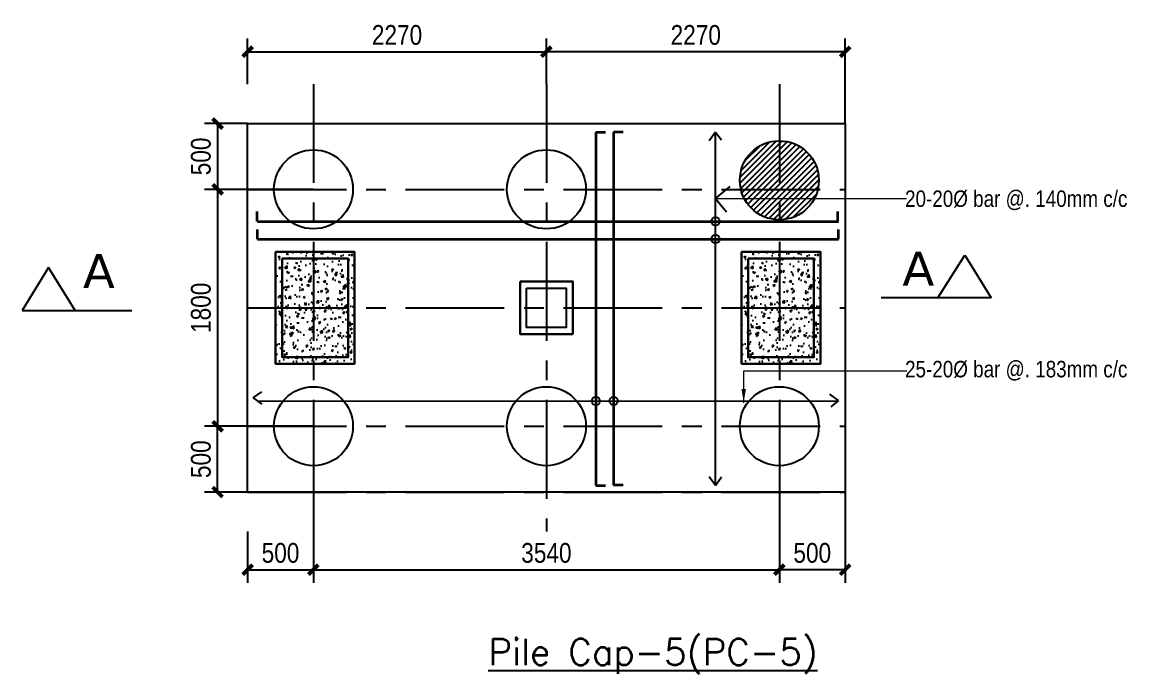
# Model space of a CAD drawing. Header units: millimetres. Extents: x 6239764 to 13047540, y 367704 to 979893.
# Drawn here: x 6239764 to 6248158, y 483218 to 488170 of the extents above; entities that cross this region are included whole.
import ezdxf

# ---------------------------------------------------------------- set-up
doc = ezdxf.new("R2010")
doc.units = ezdxf.units.MM
doc.header["$LTSCALE"] = 300
doc.linetypes.add('CENTERX2', pattern=[4, 2.5, -0.5, 0.5, -0.5])
for name, color, linetype in [('COLUMN', 9, 'Continuous'), ('DIM', 4, 'Continuous'), ('drain', 160, 'Continuous')]:
    doc.layers.add(name, color=color, linetype=linetype)
doc.layers.add('LINE-3', color=7, linetype='Continuous', lineweight=15)
doc.layers.add('ROD', color=10, linetype='Continuous', lineweight=35)
doc.styles.add('AFTXT', font='')
doc.styles.add('NARROW', font='ARIALN.TTF')
doc.styles.get("Standard").update_dxf_attribs({"font": 'txt8.shx', "width": 0.7, "bigfont": 'hztxt_ii.shx'})
doc.styles.add('ver', font='verdana.ttf')
doc.styles.get('AFTXT').set_extended_font_data('Romans.shx')
doc.dimstyles.new('IED-2', dxfattribs={"dimscale": 50, "dimtxt": 3, "dimasz": 0.5, "dimexe": 2, "dimexo": 0, "dimgap": 2.5, "dimtad": 1, "dimdec": 0, "dimzin": 0, "dimdsep": 46, "dimtxsty": 'AFTXT', "dimblk": '_DOT7', "dimcen": 0.09, "dimclre": 7, "dimclrt": 3, "dimadec": 0, "dimazin": 0, "dimtfac": 1, "dimtdec": 0, "dimtix": 1, "dimtmove": 0, "dimatfit": 3, "dimldrblk": '_DOT7', "dimfxl": 1, "dimtolj": 1, "dimtzin": 0, "dimarcsym": 0})

# ---------------------------------------------------------------- blocks, each defined once
blk = doc.blocks.new('_ArchTick')
at = {"color": 0, "linetype": 'ByBlock', "const_width": 0.4}
blk.add_lwpolyline([(-0.5, -0.5), (0.5, 0.5)], dxfattribs=at)
blk = doc.blocks.new('*D718')
at = {"color": 7, "lineweight": -2, "transparency": 16777216}
for p, q in [((6241977.9, 484799.2), (6241977.9, 483909.8)), ((6245517.9, 484799.2), (6245517.9, 483909.8))]:
    blk.add_line(p, q, dxfattribs=at)
at = {"color": 0, "lineweight": -2, "transparency": 16777216}
blk.add_line((6241977.9, 484009.8), (6245517.9, 484009.8), dxfattribs=at)
at = {"layer": 'Defpoints', "color": 0, "transparency": 16777216}
for p in [(6241977.9, 484799.2), (6245517.9, 484799.2), (6245517.9, 484009.8)]:
    blk.add_point(p, dxfattribs=at)
at = {"color": 0, "lineweight": -2, "transparency": 16777216, "xscale": 75, "yscale": 75, "zscale": 75, "rotation": 180}
blk.add_blockref('_ArchTick', (6241977.9, 484009.8), dxfattribs=at)
at = {"color": 0, "lineweight": -2, "transparency": 16777216, "xscale": 75, "yscale": 75, "zscale": 75}
blk.add_blockref('_ArchTick', (6245517.9, 484009.8), dxfattribs=at)
at = {"color": 3, "transparency": 16777216, "insert": (6243747.9, 484136.4), "char_height": 150, "attachment_point": 5, "style": 'NARROW'}
blk.add_mtext('\\A1;3540', dxfattribs=at)
blk = doc.blocks.new('_DOT7')
at = {"color": 7, "linetype": 'Continuous'}
blk.add_line((-0.5, 0), (-1, 0), dxfattribs=at)
at = {"color": 7, "linetype": 'Continuous', "const_width": 0.5}
blk.add_lwpolyline([(-0.25, 0, 1), (0.25, 0, 1), (-0.25, 0, 1)], format="xyb", dxfattribs=at)
blk = doc.blocks.new('*D719')
at = {"color": 7, "lineweight": -2, "transparency": 16777216}
for p, q in [((6241477.9, 487699.2), (6241477.9, 488044.7)), ((6243747.9, 487699.2), (6243747.9, 488044.7))]:
    blk.add_line(p, q, dxfattribs=at)
at = {"color": 0, "lineweight": -2, "transparency": 16777216}
blk.add_line((6241477.9, 487944.7), (6243747.9, 487944.7), dxfattribs=at)
at = {"layer": 'Defpoints', "color": 0, "transparency": 16777216}
for p in [(6243747.9, 487944.7), (6241477.9, 487699.2), (6243747.9, 487699.2)]:
    blk.add_point(p, dxfattribs=at)
at = {"color": 0, "lineweight": -2, "transparency": 16777216, "xscale": 75, "yscale": 75, "zscale": 75, "rotation": 180}
blk.add_blockref('_ArchTick', (6241477.9, 487944.7), dxfattribs=at)
at = {"color": 0, "lineweight": -2, "transparency": 16777216, "xscale": 75, "yscale": 75, "zscale": 75}
blk.add_blockref('_ArchTick', (6243747.9, 487944.7), dxfattribs=at)
at = {"color": 3, "transparency": 16777216, "insert": (6242612.9, 488071.3), "char_height": 150, "attachment_point": 5, "style": 'NARROW'}
blk.add_mtext('\\A1;2270', dxfattribs=at)
blk = doc.blocks.new('*D720')
at = {"color": 7, "lineweight": -2, "transparency": 16777216}
for p, q in [((6243747.9, 487699.2), (6243747.9, 488044.7)), ((6246017.9, 487399.2), (6246017.9, 488044.7))]:
    blk.add_line(p, q, dxfattribs=at)
at = {"color": 0, "lineweight": -2, "transparency": 16777216}
blk.add_line((6246017.9, 487944.7), (6243747.9, 487944.7), dxfattribs=at)
at = {"layer": 'Defpoints', "color": 0, "transparency": 16777216}
for p in [(6243747.9, 487944.7), (6243747.9, 487699.2), (6246017.9, 487399.2)]:
    blk.add_point(p, dxfattribs=at)
at = {"color": 0, "lineweight": -2, "transparency": 16777216, "xscale": 75, "yscale": 75, "zscale": 75, "rotation": 180}
blk.add_blockref('_ArchTick', (6243747.9, 487944.7), dxfattribs=at)
at = {"color": 0, "lineweight": -2, "transparency": 16777216, "xscale": 75, "yscale": 75, "zscale": 75}
blk.add_blockref('_ArchTick', (6246017.9, 487944.7), dxfattribs=at)
at = {"color": 3, "transparency": 16777216, "insert": (6244882.9, 488071.3), "char_height": 150, "attachment_point": 5, "style": 'NARROW'}
blk.add_mtext('\\A1;2270', dxfattribs=at)
blk = doc.blocks.new('*D721')
at = {"color": 7, "lineweight": -2, "transparency": 16777216}
for p, q in [((6241977.9, 486899.2), (6241149.8, 486899.2)), ((6241977.9, 485099.2), (6241149.8, 485099.2))]:
    blk.add_line(p, q, dxfattribs=at)
at = {"color": 0, "lineweight": -2, "transparency": 16777216}
blk.add_line((6241249.8, 486899.2), (6241249.8, 485099.2), dxfattribs=at)
at = {"layer": 'Defpoints', "color": 0, "transparency": 16777216}
for p in [(6241977.9, 486899.2), (6241249.8, 485099.2), (6241977.9, 485099.2)]:
    blk.add_point(p, dxfattribs=at)
at = {"color": 0, "lineweight": -2, "transparency": 16777216, "xscale": 75, "yscale": 75, "zscale": 75}
for p, rotation in [((6241249.8, 486899.2), 90), ((6241249.8, 485099.2), 270)]:
    blk.add_blockref('_ArchTick', p, dxfattribs=dict(at, rotation=rotation))
at = {"color": 3, "transparency": 16777216, "insert": (6241123.2, 485999.2), "char_height": 150, "attachment_point": 5, "rotation": 90, "style": 'NARROW'}
blk.add_mtext('\\A1;1800', dxfattribs=at)
blk = doc.blocks.new('*D724')
at = {"color": 7, "lineweight": -2, "transparency": 16777216}
for p, q in [((6241477.9, 487399.2), (6241149.8, 487399.2)), ((6241477.9, 486899.2), (6241149.8, 486899.2))]:
    blk.add_line(p, q, dxfattribs=at)
at = {"color": 0, "lineweight": -2, "transparency": 16777216}
blk.add_line((6241249.8, 487399.2), (6241249.8, 486899.2), dxfattribs=at)
at = {"layer": 'Defpoints', "color": 0, "transparency": 16777216}
for p in [(6241477.9, 487399.2, 0), (6241249.8, 486899.2), (6241477.9, 486899.2, 0)]:
    blk.add_point(p, dxfattribs=at)
at = {"color": 0, "lineweight": -2, "transparency": 16777216, "xscale": 75, "yscale": 75, "zscale": 75}
for p, rotation in [((6241249.8, 487399.2), 90), ((6241249.8, 486899.2), 270)]:
    blk.add_blockref('_ArchTick', p, dxfattribs=dict(at, rotation=rotation))
at = {"color": 3, "transparency": 16777216, "insert": (6241123.2, 487149.2), "char_height": 150, "attachment_point": 5, "rotation": 90, "style": 'NARROW'}
blk.add_mtext('\\A1;500', dxfattribs=at)
blk = doc.blocks.new('*D725')
at = {"color": 7, "lineweight": -2, "transparency": 16777216}
for p, q in [((6241477.9, 485099.2), (6241149.8, 485099.2)), ((6241477.9, 484599.2), (6241149.8, 484599.2))]:
    blk.add_line(p, q, dxfattribs=at)
at = {"color": 0, "lineweight": -2, "transparency": 16777216}
blk.add_line((6241249.8, 484599.2), (6241249.8, 485099.2), dxfattribs=at)
at = {"layer": 'Defpoints', "color": 0, "transparency": 16777216}
for p in [(6241249.8, 485099.2), (6241477.9, 485099.2, 0), (6241477.9, 484599.2, 0)]:
    blk.add_point(p, dxfattribs=at)
at = {"color": 0, "lineweight": -2, "transparency": 16777216, "xscale": 75, "yscale": 75, "zscale": 75}
for p, rotation in [((6241249.8, 485099.2), 90), ((6241249.8, 484599.2), 270)]:
    blk.add_blockref('_ArchTick', p, dxfattribs=dict(at, rotation=rotation))
at = {"color": 3, "transparency": 16777216, "insert": (6241123.2, 484849.2), "char_height": 150, "attachment_point": 5, "rotation": 90, "style": 'NARROW'}
blk.add_mtext('\\A1;500', dxfattribs=at)
blk = doc.blocks.new('*D726')
at = {"color": 7, "lineweight": -2, "transparency": 16777216}
for p, q in [((6246017.9, 484599.2), (6246017.9, 483909.8)), ((6245517.9, 484299.2), (6245517.9, 483909.8))]:
    blk.add_line(p, q, dxfattribs=at)
at = {"color": 0, "lineweight": -2, "transparency": 16777216}
blk.add_line((6246017.9, 484009.8), (6245517.9, 484009.8), dxfattribs=at)
at = {"layer": 'Defpoints', "color": 0, "transparency": 16777216}
for p in [(6246017.9, 484599.2, 0), (6245517.9, 484299.2, 0), (6245517.9, 484009.8)]:
    blk.add_point(p, dxfattribs=at)
at = {"color": 0, "lineweight": -2, "transparency": 16777216, "xscale": 75, "yscale": 75, "zscale": 75, "rotation": 180}
blk.add_blockref('_ArchTick', (6245517.9, 484009.8), dxfattribs=at)
at = {"color": 0, "lineweight": -2, "transparency": 16777216, "xscale": 75, "yscale": 75, "zscale": 75}
blk.add_blockref('_ArchTick', (6246017.9, 484009.8), dxfattribs=at)
at = {"color": 3, "transparency": 16777216, "insert": (6245767.9, 484136.4), "char_height": 150, "attachment_point": 5, "style": 'NARROW'}
blk.add_mtext('\\A1;500', dxfattribs=at)
blk = doc.blocks.new('*D727')
at = {"color": 7, "lineweight": -2, "transparency": 16777216}
for p, q in [((6241477.9, 484299.2), (6241477.9, 483909.8)), ((6241977.9, 484299.2), (6241977.9, 483909.8))]:
    blk.add_line(p, q, dxfattribs=at)
at = {"color": 0, "lineweight": -2, "transparency": 16777216}
blk.add_line((6241477.9, 484009.8), (6241977.9, 484009.8), dxfattribs=at)
at = {"layer": 'Defpoints', "color": 0, "transparency": 16777216}
for p in [(6241477.9, 484299.2, 0), (6241977.9, 484299.2, 0), (6241977.9, 484009.8)]:
    blk.add_point(p, dxfattribs=at)
at = {"color": 0, "lineweight": -2, "transparency": 16777216, "xscale": 75, "yscale": 75, "zscale": 75, "rotation": 180}
blk.add_blockref('_ArchTick', (6241477.9, 484009.8), dxfattribs=at)
at = {"color": 0, "lineweight": -2, "transparency": 16777216, "xscale": 75, "yscale": 75, "zscale": 75}
blk.add_blockref('_ArchTick', (6241977.9, 484009.8), dxfattribs=at)
at = {"color": 3, "transparency": 16777216, "insert": (6241727.9, 484136.4), "char_height": 150, "attachment_point": 5, "style": 'NARROW'}
blk.add_mtext('\\A1;500', dxfattribs=at)

msp = doc.modelspace()

# ---------------------------------------------------------------- hatches: boundary and pattern name
at = {"lineweight": 25}
h = msp.add_hatch(dxfattribs=at)
h.set_pattern_fill('ANSI31', color=9, scale=250)
h.set_pattern_definition([(45, (6087407.63, 796266.91), (-22.097087, 22.097087), [])])
edge = h.paths.add_edge_path()
edge.add_arc((6245517.9, 486967.8), 300, 0, 360)
h = msp.add_hatch(dxfattribs=at)
h.set_pattern_fill('AR-CONC', color=9, scale=20)
h.set_pattern_definition([(50, (6084767.63, 796198.31), (143.452037, -12.550427), [15, -165]), (355, (6084767.63, 796198.31), (-27.750267, 150.438427), [12, -132]), (100.451444, (6084779.58, 796197.27), (115.70177, 137.888), [12.74804, -140.22842]), (46.1842, (6084767.63, 796238.31), (213.44827, -33.10386), [22.5, -247.5]), (96.635635, (6084785.42, 796235.55), (186.93239, 194.82372), [19.12207, -210.34275]), (351.184164, (6084767.63, 796238.31), (186.93239, 194.82372), [18, -198]), (21, (6084787.63, 796228.31), (119.38141, -80.52378), [15, -165]), (326, (6084787.63, 796228.31), (48.663066, 145.03001), [12, -132]), (71.451445, (6084797.58, 796221.6), (168.044475, 64.50623), [12.74804, -140.22842]), (37.5, (6084767.63, 796198.31), (2.431971, 66.578771), [0, -130.4, 0, -134, 0, -132.5]), (7.5, (6084767.63, 796198.31), (52.613907, 78.882342), [0, -76.4, 0, -127.4, 0, -50.5]), (327.5, (6084723.03, 796198.31), (106.764487, -4.510974), [0, -50, 0, -156, 0, -207]), (317.5, (6084703.03, 796198.31), (116.637234, 20.020996), [0, -65, 0, -103.6, 0, -147])])
h.paths.add_polyline_path([(6241690.6, 486424.2), (6242290.6, 486424.2), (6242290.6, 485574.2), (6241690.6, 485574.2)])
h = msp.add_hatch(dxfattribs=at)
h.set_pattern_fill('AR-CONC', color=9, scale=20)
h.set_pattern_definition([(50, (6088307.63, 796198.31), (143.452037, -12.550427), [15, -165]), (355, (6088307.63, 796198.31), (-27.750267, 150.438427), [12, -132]), (100.451444, (6088319.58, 796197.27), (115.70177, 137.888), [12.74804, -140.22842]), (46.1842, (6088307.63, 796238.31), (213.44827, -33.10386), [22.5, -247.5]), (96.635635, (6088325.42, 796235.55), (186.93239, 194.82372), [19.12207, -210.34275]), (351.184164, (6088307.63, 796238.31), (186.93239, 194.82372), [18, -198]), (21, (6088327.63, 796228.31), (119.38141, -80.52378), [15, -165]), (326, (6088327.63, 796228.31), (48.663066, 145.03001), [12, -132]), (71.451445, (6088337.58, 796221.6), (168.044475, 64.50623), [12.74804, -140.22842]), (37.5, (6088307.63, 796198.31), (2.431971, 66.578771), [0, -130.4, 0, -134, 0, -132.5]), (7.5, (6088307.63, 796198.31), (52.613907, 78.882342), [0, -76.4, 0, -127.4, 0, -50.5]), (327.5, (6088263.03, 796198.31), (106.764487, -4.510974), [0, -50, 0, -156, 0, -207]), (317.5, (6088243.03, 796198.31), (116.637234, 20.020996), [0, -65, 0, -103.6, 0, -147])])
h.paths.add_polyline_path([(6245230.6, 486424.2), (6245830.6, 486424.2), (6245830.6, 485574.2), (6245230.6, 485574.2)])

# ---------------------------------------------------------------- linework, layer by layer
at = {"color": 9, "linetype": 'CENTERX2', "lineweight": 25}
for p, q in [((6241977.9, 487699.2, 0), (6241977.9, 484299.2, 0)), ((6243747.9, 487699.2, 0), (6243747.9, 484299.2, 0)), ((6245517.9, 487699.2, 0), (6245517.9, 484299.2, 0)), ((6241477.9, 487399.2, 0), (6246017.9, 487399.2, 0)), ((6241477.9, 486899.2, 0), (6246017.9, 486899.2, 0)), ((6241477.9, 485999.2, 0), (6246017.9, 485999.2, 0)), ((6241477.9, 485099.2, 0), (6246017.9, 485099.2, 0)), ((6241477.9, 484599.2, 0), (6246017.9, 484599.2, 0))]:
    msp.add_line(p, q, dxfattribs=at)
at = {"lineweight": 25}
for q in [(6245143.7, 486921.3, 0), (6245115.8, 486728, 0)]:
    msp.add_line((6245032.2, 486830.6, 0), q, dxfattribs=at)
at = {"lineweight": 25, "elevation": 0}
msp.add_lwpolyline([(6241477.9, 487399.2), (6246017.9, 487399.2), (6246017.9, 484599.2), (6241477.9, 484599.2)], close=True, dxfattribs=at)
at = {"lineweight": 25}
msp.add_lwpolyline([(6243597.9, 486149.2), (6243897.9, 486149.2), (6243897.9, 485849.2), (6243597.9, 485849.2)], close=True, dxfattribs=at)
for centre in [(6241977.9, 486899.2, 0), (6243747.9, 486899.2, 0), (6245517.9, 486967.8, 0), (6241977.9, 485099.2, 0), (6243747.9, 485099.2, 0), (6245517.9, 485099.2, 0)]:
    msp.add_circle(centre, 300, dxfattribs=at)
at = {"layer": 'COLUMN', "lineweight": 30, "elevation": 0}
for points in [[(6241690.6, 486424.2), (6242290.6, 486424.2), (6242290.6, 485574.2), (6241690.6, 485574.2)], [(6241740.6, 486374.2), (6242240.6, 486374.2), (6242240.6, 485624.2), (6241740.6, 485624.2)], [(6245230.6, 486424.2), (6245830.6, 486424.2), (6245830.6, 485574.2), (6245230.6, 485574.2)], [(6245280.6, 486374.2), (6245780.6, 486374.2), (6245780.6, 485624.2), (6245280.6, 485624.2)]]:
    msp.add_lwpolyline(points, close=True, dxfattribs=at)
at = {"layer": 'COLUMN', "lineweight": 30}
msp.add_lwpolyline([(6243547.9, 486199.2), (6243947.9, 486199.2), (6243947.9, 485799.2), (6243547.9, 485799.2)], close=True, dxfattribs=at)
at = {"layer": 'DIM'}
for p, q in [((6245032.2, 487334.2, 0), (6244985, 487267.3, 0)), ((6245032.2, 484649.2, 0), (6245032.2, 487334.2, 0)), ((6245032.2, 487334.2, 0), (6245079.3, 487275.5, 0)), ((6241519.4, 485314.4, 0), (6241586.3, 485361.7, 0)), ((6241519.4, 485314.4, 0), (6241586.3, 485267.4, 0)), ((6241552.9, 485290.9, 0), (6245967.9, 485291.9, 0)), ((6245967.8, 485295.1, 0), (6245900.9, 485342.4, 0)), ((6245967.8, 485295.1, 0), (6245909.1, 485248.1, 0)), ((6245032.2, 484649.2, 0), (6244985, 484716.1, 0)), ((6245032.2, 484649.2, 0), (6245079.3, 484716.1, 0))]:
    msp.add_line(p, q, dxfattribs=at)
at = {"layer": 'DIM', "ltscale": 3}
for p, q in [((6246722, 486074.9, 0), (6246925.9, 486399.9, 0)), ((6246925.9, 486399.9, 0), (6247126.3, 486074.9, 0)), ((6239964.8, 486304.6, 0), (6239764.4, 485979.6, 0)), ((6240168.7, 485979.6, 0), (6239964.8, 486304.6, 0)), ((6247126.3, 486074.9, 0), (6246292.1, 486074.9, 0)), ((6239764.4, 485979.6, 0), (6240598.6, 485979.6, 0))]:
    msp.add_line(p, q, dxfattribs=at)
at = {"layer": 'DIM'}
for centre in [(6245032.2, 486655.8, 0), (6245032.2, 486521.2, 0), (6244123.7, 485291.9, 0), (6244258.4, 485291.9, 0)]:
    msp.add_circle(centre, 31.2, dxfattribs=at)
at = {"layer": 'drain', "color": 9, "lineweight": 25}
for p, q in [((6245773.3, 486361.3, 0), (6245785.3, 486375.7, 0)), ((6245773.3, 486361.3, 0), (6245788.2, 486360, 0)), ((6245788.2, 486360, 0), (6245785.3, 486375.7, 0)), ((6245805.1, 486377.2, 0), (6245805.1, 486377.2, 0)), ((6241778.1, 486271, 0), (6241786.5, 486274.2, 0)), ((6241790.5, 486262.6, 0), (6241794.4, 486274.2, 0)), ((6242173, 486273.8, 0), (6242173, 486273.8, 0)), ((6245318.1, 486271, 0), (6245326.5, 486274.2, 0)), ((6245330.5, 486262.6, 0), (6245334.4, 486274.2, 0)), ((6245713, 486273.8, 0), (6245713, 486273.8, 0)), ((6241763.1, 486219.8, 0), (6241763.1, 486219.8, 0)), ((6241772.7, 486211, 0), (6241772.7, 486211, 0)), ((6241778.1, 486271, 0), (6241790.5, 486262.6, 0)), ((6241819.6, 486233.9, 0), (6241819.6, 486233.9, 0)), ((6241834.1, 486233.7, 0), (6241834.1, 486233.7, 0)), ((6241857.8, 486232.3, 0), (6241857.8, 486232.3, 0)), ((6241874.6, 486211.4, 0), (6241886.7, 486225.8, 0)), ((6241874.6, 486211.4, 0), (6241889.6, 486210.1, 0)), ((6241889.6, 486210.1, 0), (6241886.7, 486225.8, 0)), ((6241936.9, 486199.7, 0), (6241959.1, 486196.3, 0)), ((6241937, 486199.9, 0), (6241956.5, 486220.1, 0)), ((6241949.4, 486252.7, 0), (6241949.4, 486252.7, 0)), ((6241959.1, 486196.3, 0), (6241956.4, 486220, 0)), ((6241979.9, 486258.8, 0), (6241979.9, 486258.8, 0)), ((6242015.7, 486253.1, 0), (6242015.7, 486253.1, 0)), ((6242039.6, 486199.7, 0), (6242039.6, 486199.7, 0)), ((6242053.9, 486195.7, 0), (6242066, 486210.1, 0)), ((6242053.9, 486195.7, 0), (6242068.9, 486194.4, 0)), ((6242068.9, 486194.4, 0), (6242066, 486210.1, 0)), ((6242077.8, 486270.3, 0), (6242077.8, 486270.3, 0)), ((6242078.3, 486261.3, 0), (6242078.3, 486261.3, 0)), ((6242137.3, 486251, 0), (6242154.9, 486257.7, 0)), ((6242137.3, 486251, 0), (6242149.8, 486242.6, 0)), ((6242149.8, 486242.6, 0), (6242154.8, 486257.7, 0)), ((6242173.1, 486194, 0), (6242173.1, 486194, 0)), ((6242201, 486203.1, 0), (6242201, 486203.1, 0)), ((6242221.2, 486196.3, 0), (6242221.2, 486196.3, 0)), ((6242233.3, 486180.1, 0), (6242245.3, 486194.4, 0)), ((6242248.2, 486178.7, 0), (6242245.3, 486194.4, 0)), ((6242265.1, 486196, 0), (6242265.1, 486196, 0)), ((6245303.1, 486219.8, 0), (6245303.1, 486219.8, 0)), ((6245312.7, 486211, 0), (6245312.7, 486211, 0)), ((6245318.1, 486271, 0), (6245330.5, 486262.6, 0)), ((6245359.6, 486233.9, 0), (6245359.6, 486233.9, 0)), ((6245374.1, 486233.7, 0), (6245374.1, 486233.7, 0)), ((6245397.8, 486232.3, 0), (6245397.8, 486232.3, 0)), ((6245414.6, 486211.4, 0), (6245426.7, 486225.8, 0)), ((6245414.6, 486211.4, 0), (6245429.6, 486210.1, 0)), ((6245429.6, 486210.1, 0), (6245426.7, 486225.8, 0)), ((6245476.9, 486199.7, 0), (6245499.1, 486196.3, 0)), ((6245477, 486199.9, 0), (6245496.5, 486220.1, 0)), ((6245489.4, 486252.7, 0), (6245489.4, 486252.7, 0)), ((6245499.1, 486196.3, 0), (6245496.4, 486220, 0)), ((6245519.9, 486258.8, 0), (6245519.9, 486258.8, 0)), ((6245555.7, 486253.1, 0), (6245555.7, 486253.1, 0)), ((6245579.6, 486199.7, 0), (6245579.6, 486199.7, 0)), ((6245593.9, 486195.7, 0), (6245606, 486210.1, 0)), ((6245593.9, 486195.7, 0), (6245608.9, 486194.4, 0)), ((6245608.9, 486194.4, 0), (6245606, 486210.1, 0)), ((6245617.8, 486270.3, 0), (6245617.8, 486270.3, 0)), ((6245618.3, 486261.3, 0), (6245618.3, 486261.3, 0)), ((6245677.3, 486251, 0), (6245694.9, 486257.7, 0)), ((6245677.3, 486251, 0), (6245689.8, 486242.6, 0)), ((6245689.8, 486242.6, 0), (6245694.8, 486257.7, 0)), ((6245713.1, 486194, 0), (6245713.1, 486194, 0)), ((6245741, 486203.1, 0), (6245741, 486203.1, 0)), ((6245761.2, 486196.3, 0), (6245761.2, 486196.3, 0)), ((6241783.8, 486121.2, 0), (6241783.8, 486121.2, 0)), ((6241792.1, 486133.7, 0), (6241792.1, 486133.7, 0)), ((6241816.6, 486150.7, 0), (6241816.6, 486150.7, 0)), ((6241825.4, 486177.4, 0), (6241825.4, 486177.4, 0)), ((6241927.3, 486170.3, 0), (6241944.8, 486177, 0)), ((6241927.3, 486170.3, 0), (6241939.7, 486161.9, 0)), ((6241939.7, 486161.9, 0), (6241944.8, 486177, 0)), ((6241946.4, 486169.4, 0), (6241946.4, 486169.4, 0)), ((6241958.9, 486171.7, 0), (6241958.9, 486171.7, 0)), ((6242012.5, 486162.7, 0), (6242012.5, 486162.7, 0)), ((6242071.7, 486103.8, 0), (6242071.7, 486103.8, 0)), ((6242074.8, 486187, 0), (6242074.8, 486187, 0)), ((6242107.2, 486175.2, 0), (6242107.2, 486175.2, 0)), ((6242198, 486119.8, 0), (6242198, 486119.8, 0)), ((6242203.7, 486158.3, 0), (6242225.9, 486154.9, 0)), ((6242203.8, 486158.5, 0), (6242223.3, 486178.8, 0)), ((6242225.9, 486154.9, 0), (6242223.2, 486178.6, 0)), ((6242225.8, 486160.5, 0), (6242225.8, 486160.5, 0)), ((6242233.3, 486180.1, 0), (6242248.2, 486178.7, 0)), ((6242261.9, 486105.6, 0), (6242261.9, 486105.6, 0)), ((6245323.8, 486121.2, 0), (6245323.8, 486121.2, 0)), ((6245332.1, 486133.7, 0), (6245332.1, 486133.7, 0)), ((6245356.6, 486150.7, 0), (6245356.6, 486150.7, 0)), ((6245365.4, 486177.4, 0), (6245365.4, 486177.4, 0)), ((6245467.3, 486170.3, 0), (6245484.8, 486177, 0)), ((6245467.3, 486170.3, 0), (6245479.7, 486161.9, 0)), ((6245479.7, 486161.9, 0), (6245484.8, 486177, 0)), ((6245486.4, 486169.4, 0), (6245486.4, 486169.4, 0)), ((6245498.9, 486171.7, 0), (6245498.9, 486171.7, 0)), ((6245552.5, 486162.7, 0), (6245552.5, 486162.7, 0)), ((6245611.7, 486103.8, 0), (6245611.7, 486103.8, 0)), ((6245614.8, 486187, 0), (6245614.8, 486187, 0)), ((6245647.2, 486175.2, 0), (6245647.2, 486175.2, 0)), ((6245738, 486119.8, 0), (6245738, 486119.8, 0)), ((6245743.7, 486158.3, 0), (6245765.9, 486154.9, 0)), ((6245743.8, 486158.5, 0), (6245763.3, 486178.8, 0)), ((6245765.9, 486154.9, 0), (6245763.2, 486178.6, 0)), ((6245765.8, 486160.5, 0), (6245765.8, 486160.5, 0)), ((6245801.9, 486105.6, 0), (6245801.9, 486105.6, 0)), ((6241717.2, 486089.7, 0), (6241734.7, 486096.4, 0)), ((6241717.2, 486089.7, 0), (6241729.7, 486081.3, 0)), ((6241723, 486083.9, 0), (6241723, 486083.9, 0)), ((6241726.3, 486035.1, 0), (6241726.3, 486035.1, 0)), ((6241729.7, 486081.3, 0), (6241734.7, 486096.4, 0)), ((6241730, 486039.1, 0), (6241742.1, 486053.4, 0)), ((6241730, 486039.1, 0), (6241744.9, 486037.8, 0)), ((6241744.9, 486037.8, 0), (6241742.1, 486053.4, 0)), ((6241813.5, 486067.5, 0), (6241813.5, 486067.5, 0)), ((6241856.5, 486078.2, 0), (6241856.5, 486078.2, 0)), ((6241884.2, 486055.9, 0), (6241884.2, 486055.9, 0)), ((6241909.3, 486023.4, 0), (6241921.4, 486037.7, 0)), ((6241909.3, 486023.4, 0), (6241924.3, 486022.1, 0)), ((6241924.3, 486022.1, 0), (6241921.4, 486037.7, 0)), ((6241943.4, 486086.2, 0), (6241943.4, 486086.2, 0)), ((6241946.8, 486064.1, 0), (6241946.8, 486064.1, 0)), ((6241989.9, 486072.6, 0), (6241989.9, 486072.6, 0)), ((6242041.4, 486076.6, 0), (6242041.4, 486076.6, 0)), ((6242065.1, 486022.1, 0), (6242065.1, 486022.1, 0)), ((6242068.7, 486020.6, 0), (6242068.7, 486020.6, 0)), ((6242076.5, 486069.7, 0), (6242094, 486076.4, 0)), ((6242076.5, 486069.7, 0), (6242089, 486061.3, 0)), ((6242088.6, 486007.7, 0), (6242100.7, 486022.1, 0)), ((6242089, 486061.3, 0), (6242094, 486076.4, 0)), ((6242103.6, 486006.4, 0), (6242100.7, 486022.1, 0)), ((6242123.4, 486067, 0), (6242123.4, 486067, 0)), ((6242195, 486036.6, 0), (6242195, 486036.6, 0)), ((6242199.3, 486097.4, 0), (6242199.3, 486097.4, 0)), ((6242210.9, 486047.1, 0), (6242210.9, 486047.1, 0)), ((6242256.8, 486061.3, 0), (6242256.8, 486061.3, 0)), ((6245257.2, 486089.7, 0), (6245274.7, 486096.4, 0)), ((6245257.2, 486089.7, 0), (6245269.7, 486081.3, 0)), ((6245263, 486083.9, 0), (6245263, 486083.9, 0)), ((6245266.3, 486035.1, 0), (6245266.3, 486035.1, 0)), ((6245269.7, 486081.3, 0), (6245274.7, 486096.4, 0)), ((6245270, 486039.1, 0), (6245282.1, 486053.4, 0)), ((6245270, 486039.1, 0), (6245284.9, 486037.8, 0)), ((6245284.9, 486037.8, 0), (6245282.1, 486053.4, 0)), ((6245353.5, 486067.5, 0), (6245353.5, 486067.5, 0)), ((6245396.5, 486078.2, 0), (6245396.5, 486078.2, 0)), ((6245424.2, 486055.9, 0), (6245424.2, 486055.9, 0)), ((6245449.3, 486023.4, 0), (6245461.4, 486037.7, 0)), ((6245449.3, 486023.4, 0), (6245464.3, 486022.1, 0)), ((6245464.3, 486022.1, 0), (6245461.4, 486037.7, 0)), ((6245483.4, 486086.2, 0), (6245483.4, 486086.2, 0)), ((6245486.8, 486064.1, 0), (6245486.8, 486064.1, 0)), ((6245529.9, 486072.6, 0), (6245529.9, 486072.6, 0)), ((6245581.4, 486076.6, 0), (6245581.4, 486076.6, 0)), ((6245605.1, 486022.1, 0), (6245605.1, 486022.1, 0)), ((6245608.7, 486020.6, 0), (6245608.7, 486020.6, 0)), ((6245616.5, 486069.7, 0), (6245634, 486076.4, 0)), ((6245616.5, 486069.7, 0), (6245629, 486061.3, 0)), ((6245628.6, 486007.7, 0), (6245640.7, 486022.1, 0)), ((6245629, 486061.3, 0), (6245634, 486076.4, 0)), ((6245643.6, 486006.4, 0), (6245640.7, 486022.1, 0)), ((6245663.4, 486067, 0), (6245663.4, 486067, 0)), ((6245735, 486036.6, 0), (6245735, 486036.6, 0)), ((6245739.3, 486097.4, 0), (6245739.3, 486097.4, 0)), ((6245750.9, 486047.1, 0), (6245750.9, 486047.1, 0)), ((6245796.8, 486061.3, 0), (6245796.8, 486061.3, 0)), ((6241715.6, 485969.1, 0), (6241722.8, 485976.6, 0)), ((6241715.6, 485954.3, 0), (6241725.5, 485952.7, 0)), ((6241725.5, 485952.7, 0), (6241722.7, 485976.5, 0)), ((6241773.5, 485972.1, 0), (6241773.5, 485972.1, 0)), ((6241807.8, 485950.5, 0), (6241807.8, 485950.5, 0)), ((6241810.5, 485984.3, 0), (6241810.5, 485984.3, 0)), ((6241818.4, 485957.3, 0), (6241818.4, 485957.3, 0)), ((6241866.5, 485989, 0), (6241884, 485995.8, 0)), ((6241866.5, 485989, 0), (6241878.9, 485980.6, 0)), ((6241878.9, 485980.6, 0), (6241884, 485995.8, 0)), ((6241881, 485965.5, 0), (6241881, 485965.5, 0)), ((6241919.3, 485997.1, 0), (6241919.3, 485997.1, 0)), ((6241940.3, 486003, 0), (6241940.3, 486003, 0)), ((6241941.2, 485944.9, 0), (6241941.2, 485944.9, 0)), ((6241975.7, 485978, 0), (6241975.7, 485978, 0)), ((6241979.2, 485942.2, 0), (6241979.2, 485942.2, 0)), ((6242065.6, 485937.4, 0), (6242065.6, 485937.4, 0)), ((6242074.7, 485939.2, 0), (6242074.7, 485939.2, 0)), ((6242088.6, 486007.7, 0), (6242103.6, 486006.4, 0)), ((6242125, 485967.2, 0), (6242125, 485967.2, 0)), ((6242133.6, 485998.8, 0), (6242133.6, 485998.8, 0)), ((6242191.9, 485953.4, 0), (6242191.9, 485953.4, 0)), ((6242196.1, 486007, 0), (6242196.1, 486007, 0)), ((6242225.7, 485969, 0), (6242243.2, 485975.7, 0)), ((6242225.7, 485969, 0), (6242238.2, 485960.6, 0)), ((6242238.2, 485960.6, 0), (6242243.2, 485975.7, 0)), ((6245255.6, 485969.1, 0), (6245262.8, 485976.6, 0)), ((6245255.6, 485954.3, 0), (6245265.5, 485952.7, 0)), ((6245265.5, 485952.7, 0), (6245262.7, 485976.5, 0)), ((6245313.5, 485972.1, 0), (6245313.5, 485972.1, 0)), ((6245347.8, 485950.5, 0), (6245347.8, 485950.5, 0)), ((6245350.5, 485984.3, 0), (6245350.5, 485984.3, 0)), ((6245358.4, 485957.3, 0), (6245358.4, 485957.3, 0)), ((6245406.5, 485989, 0), (6245424, 485995.8, 0)), ((6245406.5, 485989, 0), (6245418.9, 485980.6, 0)), ((6245418.9, 485980.6, 0), (6245424, 485995.8, 0)), ((6245421, 485965.5, 0), (6245421, 485965.5, 0)), ((6245459.3, 485997.1, 0), (6245459.3, 485997.1, 0)), ((6245480.3, 486003, 0), (6245480.3, 486003, 0)), ((6245481.2, 485944.9, 0), (6245481.2, 485944.9, 0)), ((6245515.7, 485978, 0), (6245515.7, 485978, 0)), ((6245519.2, 485942.2, 0), (6245519.2, 485942.2, 0)), ((6245605.6, 485937.4, 0), (6245605.6, 485937.4, 0)), ((6245614.7, 485939.2, 0), (6245614.7, 485939.2, 0)), ((6245628.6, 486007.7, 0), (6245643.6, 486006.4, 0)), ((6245665, 485967.2, 0), (6245665, 485967.2, 0)), ((6245673.6, 485998.8, 0), (6245673.6, 485998.8, 0)), ((6245731.9, 485953.4, 0), (6245731.9, 485953.4, 0)), ((6245736.1, 486007, 0), (6245736.1, 486007, 0)), ((6245765.7, 485969, 0), (6245783.2, 485975.7, 0)), ((6245765.7, 485969, 0), (6245778.2, 485960.6, 0)), ((6245778.2, 485960.6, 0), (6245783.2, 485975.7, 0)), ((6241727, 485922.5, 0), (6241727, 485922.5, 0)), ((6241752.6, 485858.7, 0), (6241752.6, 485858.7, 0)), ((6241764.7, 485851, 0), (6241776.7, 485865.4, 0)), ((6241779.6, 485849.7, 0), (6241776.7, 485865.4, 0)), ((6241807.4, 485901, 0), (6241807.4, 485901, 0)), ((6241815.2, 485866.9, 0), (6241815.2, 485866.9, 0)), ((6241833.4, 485917.2, 0), (6241833.4, 485917.2, 0)), ((6241860.5, 485916.9, 0), (6241860.5, 485916.9, 0)), ((6241909.9, 485879.4, 0), (6241909.9, 485879.4, 0)), ((6241937.3, 485919.8, 0), (6241937.3, 485919.8, 0)), ((6241970, 485914.8, 0), (6241977.9, 485913.6, 0)), ((6241970.2, 485914.9, 0), (6241977.9, 485923, 0)), ((6241977.9, 485923, 0), (6241989.7, 485935.2, 0)), ((6241977.9, 485913.6, 0), (6241992.3, 485911.3, 0)), ((6241992.3, 485911.3, 0), (6241989.5, 485935.1, 0)), ((6241993.9, 485911.3, 0), (6241993.9, 485911.3, 0)), ((6242015.7, 485888.4, 0), (6242033.2, 485895.1, 0)), ((6242015.7, 485888.4, 0), (6242028.1, 485880, 0)), ((6242062.6, 485854.2, 0), (6242062.6, 485854.2, 0)), ((6242067.8, 485900.2, 0), (6242067.8, 485900.2, 0)), ((6242074.7, 485854.7, 0), (6242074.7, 485854.7, 0)), ((6242127.4, 485905.6, 0), (6242127.4, 485905.6, 0)), ((6242130.4, 485908.4, 0), (6242130.4, 485908.4, 0)), ((6242188.9, 485870.2, 0), (6242188.9, 485870.2, 0)), ((6242208.1, 485933.6, 0), (6242208.1, 485933.6, 0)), ((6242220.5, 485879.7, 0), (6242220.5, 485879.7, 0)), ((6242225.1, 485920.9, 0), (6242225.1, 485920.9, 0)), ((6242236.8, 485873.4, 0), (6242259.1, 485870, 0)), ((6242237, 485873.6, 0), (6242256.5, 485893.9, 0)), ((6242259.1, 485870, 0), (6242256.3, 485893.7, 0)), ((6242260.8, 485900, 0), (6242260.8, 485900, 0)), ((6245267, 485922.5, 0), (6245267, 485922.5, 0)), ((6245292.6, 485858.7, 0), (6245292.6, 485858.7, 0)), ((6245304.7, 485851, 0), (6245316.7, 485865.4, 0)), ((6245319.6, 485849.7, 0), (6245316.7, 485865.4, 0)), ((6245347.4, 485901, 0), (6245347.4, 485901, 0)), ((6245355.2, 485866.9, 0), (6245355.2, 485866.9, 0)), ((6245373.4, 485917.2, 0), (6245373.4, 485917.2, 0)), ((6245400.5, 485916.9, 0), (6245400.5, 485916.9, 0)), ((6245449.9, 485879.4, 0), (6245449.9, 485879.4, 0)), ((6245477.3, 485919.8, 0), (6245477.3, 485919.8, 0)), ((6245510, 485914.8, 0), (6245517.9, 485913.6, 0)), ((6245510.2, 485914.9, 0), (6245517.9, 485923, 0)), ((6245517.9, 485923, 0), (6245529.7, 485935.2, 0)), ((6245517.9, 485913.6, 0), (6245532.3, 485911.3, 0)), ((6245532.3, 485911.3, 0), (6245529.5, 485935.1, 0)), ((6245533.9, 485911.3, 0), (6245533.9, 485911.3, 0)), ((6245555.7, 485888.4, 0), (6245573.2, 485895.1, 0)), ((6245555.7, 485888.4, 0), (6245568.1, 485880, 0)), ((6245602.6, 485854.2, 0), (6245602.6, 485854.2, 0)), ((6245607.8, 485900.2, 0), (6245607.8, 485900.2, 0)), ((6245614.7, 485854.7, 0), (6245614.7, 485854.7, 0)), ((6245667.4, 485905.6, 0), (6245667.4, 485905.6, 0)), ((6245670.4, 485908.4, 0), (6245670.4, 485908.4, 0)), ((6245728.9, 485870.2, 0), (6245728.9, 485870.2, 0)), ((6245748.1, 485933.6, 0), (6245748.1, 485933.6, 0)), ((6245760.5, 485879.7, 0), (6245760.5, 485879.7, 0)), ((6245765.1, 485920.9, 0), (6245765.1, 485920.9, 0)), ((6245776.8, 485873.4, 0), (6245799.1, 485870, 0)), ((6245777, 485873.6, 0), (6245796.5, 485893.9, 0)), ((6245799.1, 485870, 0), (6245796.3, 485893.7, 0)), ((6245800.8, 485900, 0), (6245800.8, 485900, 0)), ((6241749.5, 485768.3, 0), (6241749.5, 485768.3, 0)), ((6241758, 485823.4, 0), (6241758, 485823.4, 0)), ((6241764.7, 485851, 0), (6241779.6, 485849.7, 0)), ((6241783.1, 485804.7, 0), (6241783.1, 485804.7, 0)), ((6241804.4, 485817.8, 0), (6241804.4, 485817.8, 0)), ((6241805.6, 485807.7, 0), (6241823.1, 485814.5, 0)), ((6241805.6, 485807.7, 0), (6241818.1, 485799.4, 0)), ((6241818.1, 485799.4, 0), (6241823.1, 485814.5, 0)), ((6241844.1, 485780.8, 0), (6241844.1, 485780.8, 0)), ((6241891.5, 485817.8, 0), (6241891.5, 485817.8, 0)), ((6241928.9, 485829.7, 0), (6241928.9, 485829.7, 0)), ((6241934.2, 485836.6, 0), (6241934.2, 485836.6, 0)), ((6241944, 485835.3, 0), (6241956.1, 485849.7, 0)), ((6241944, 485835.3, 0), (6241958.9, 485834, 0)), ((6241958.9, 485834, 0), (6241956.1, 485849.7, 0)), ((6242002, 485801.6, 0), (6242002, 485801.6, 0)), ((6242024.9, 485812.1, 0), (6242024.9, 485812.1, 0)), ((6242059.6, 485770.9, 0), (6242059.6, 485770.9, 0)), ((6242064.6, 485809.8, 0), (6242064.6, 485809.8, 0)), ((6242123.3, 485819.6, 0), (6242135.4, 485834, 0)), ((6242123.3, 485819.6, 0), (6242138.3, 485818.3, 0)), ((6242138.3, 485818.3, 0), (6242135.4, 485834, 0)), ((6242158.4, 485806.5, 0), (6242158.4, 485806.5, 0)), ((6242159.3, 485822.3, 0), (6242159.3, 485822.3, 0)), ((6242164.9, 485787.7, 0), (6242182.4, 485794.4, 0)), ((6242164.9, 485787.7, 0), (6242177.4, 485779.3, 0)), ((6242177.3, 485779.3, 0), (6242182.4, 485794.4, 0)), ((6242185.8, 485786.9, 0), (6242185.8, 485786.9, 0)), ((6245289.5, 485768.3, 0), (6245289.5, 485768.3, 0)), ((6245298, 485823.4, 0), (6245298, 485823.4, 0)), ((6245304.7, 485851, 0), (6245319.6, 485849.7, 0)), ((6245323.1, 485804.7, 0), (6245323.1, 485804.7, 0)), ((6245344.4, 485817.8, 0), (6245344.4, 485817.8, 0)), ((6245345.6, 485807.7, 0), (6245363.1, 485814.5, 0)), ((6245345.6, 485807.7, 0), (6245358.1, 485799.4, 0)), ((6245358.1, 485799.4, 0), (6245363.1, 485814.5, 0)), ((6245384.1, 485780.8, 0), (6245384.1, 485780.8, 0)), ((6245431.5, 485817.8, 0), (6245431.5, 485817.8, 0)), ((6245468.9, 485829.7, 0), (6245468.9, 485829.7, 0)), ((6245474.2, 485836.6, 0), (6245474.2, 485836.6, 0)), ((6245484, 485835.3, 0), (6245496.1, 485849.7, 0)), ((6245484, 485835.3, 0), (6245498.9, 485834, 0)), ((6245498.9, 485834, 0), (6245496.1, 485849.7, 0)), ((6245542, 485801.6, 0), (6245542, 485801.6, 0)), ((6245564.9, 485812.1, 0), (6245564.9, 485812.1, 0)), ((6245599.6, 485770.9, 0), (6245599.6, 485770.9, 0)), ((6245604.6, 485809.8, 0), (6245604.6, 485809.8, 0)), ((6245663.3, 485819.6, 0), (6245675.4, 485834, 0)), ((6245663.3, 485819.6, 0), (6245678.3, 485818.3, 0)), ((6245678.3, 485818.3, 0), (6245675.4, 485834, 0)), ((6245698.4, 485806.5, 0), (6245698.4, 485806.5, 0)), ((6245699.3, 485822.3, 0), (6245699.3, 485822.3, 0)), ((6245704.9, 485787.7, 0), (6245722.4, 485794.4, 0)), ((6245704.9, 485787.7, 0), (6245717.4, 485779.3, 0)), ((6245717.3, 485779.3, 0), (6245722.4, 485794.4, 0)), ((6245725.8, 485786.9, 0), (6245725.8, 485786.9, 0)), ((6241801.4, 485734.6, 0), (6241801.4, 485734.6, 0)), ((6241931.2, 485753.3, 0), (6241931.2, 485753.3, 0)), ((6242210.1, 485730.6, 0), (6242210.1, 485730.6, 0)), ((6242251.4, 485744.4, 0), (6242251.4, 485744.4, 0)), ((6245341.4, 485734.6, 0), (6245341.4, 485734.6, 0)), ((6245471.2, 485753.3, 0), (6245471.2, 485753.3, 0)), ((6245750.1, 485730.6, 0), (6245750.1, 485730.6, 0)), ((6245791.4, 485744.4, 0), (6245791.4, 485744.4, 0))]:
    msp.add_line(p, q, dxfattribs=at)
at = {"layer": 'LINE-3'}
for p, q in [((6245032.2, 486830.6, 0), (6246483.4, 486830.6, 0)), ((6246483.4, 486274.6, 0), (6246483.4, 486274.6, 0)), ((6245247.1, 485278, 0), (6245247.1, 485519.5, 0)), ((6245247.1, 485519.5, 0), (6246486.2, 485519.5, 0))]:
    msp.add_line(p, q, dxfattribs=at)
msp.add_solid([(6245263.8, 485381.6, 0), (6245247.1, 485281.6, 0), (6245230.4, 485381.6, 0)], dxfattribs=at)
at = {"layer": 'ROD'}
for p, q in [((6244123.7, 487334.2, 0), (6244123.7, 484649.2, 0)), ((6244123.7, 487334.2, 0), (6244197.5, 487334.2, 0)), ((6244258.4, 487335.7, 0), (6244332.2, 487335.7, 0)), ((6244258.4, 487334.2, 0), (6244258.4, 484650.7, 0)), ((6241551.4, 486655.8, 0), (6241551.4, 486729.7, 0)), ((6245963.1, 486655.8, 0), (6245963.1, 486729.7, 0)), ((6241552.9, 486655.8, 0), (6245967.9, 486655.8, 0)), ((6241552.9, 486521.2, 0), (6241552.9, 486595, 0)), ((6245967.9, 486521.2, 0), (6245967.9, 486595, 0)), ((6241552.9, 486521.2, 0), (6245967.9, 486521.2, 0)), ((6244123.7, 484649.2, 0), (6244197.5, 484649.2, 0)), ((6244258.4, 484654, 0), (6244332.2, 484654, 0))]:
    msp.add_line(p, q, dxfattribs=at)

# ---------------------------------------------------------------- texts
at = {"lineweight": 25}
for s, height, style, p in [('20-20Ø bar @. 140mm c/c', 125, 'NARROW', (6246472.9, 486765.7, -20.9)), ('A', 258.5, 'ver', (6240226.7, 486149.1, 0)), ('A', 258.5, 'ver', (6246452.5, 486167.8, 0)), ('25-20Ø bar @. 183mm c/c', 125, 'NARROW', (6246472.9, 485471, -20.9))]:
    msp.add_text(s, height=height, dxfattribs=dict(at, style=style)).set_placement(p)
at = {"layer": 'DIM', "lineweight": 25}
msp.add_text('%%UPile Cap-5(PC-5)', height=200, dxfattribs=at).set_placement((6243305.4, 483284.6, 0))

# ---------------------------------------------------------------- dimensions: what is measured, and where the dimension line sits
for base, p1, p2, picture, middle in [((6243747.9, 487944.7, 0), (6241477.9, 487699.2, 0), (6243747.9, 487699.2, 0), '*D719', (6242612.9, 488071.3, 0)), ((6243747.9, 487944.7, 0), (6246017.9, 487399.2, 0), (6243747.9, 487699.2, 0), '*D720', (6244882.9, 488071.3, 0)), ((6245517.9, 484009.8, 0), (6241977.9, 484799.2, 0), (6245517.9, 484799.2, 0), '*D718', (6243747.9, 484136.4, 0)), ((6245517.9, 484009.8), (6246017.9, 484599.2, 0), (6245517.9, 484299.2, 0), '*D726', (6245767.9, 484136.4)), ((6241977.9, 484009.8), (6241477.9, 484299.2, 0), (6241977.9, 484299.2, 0), '*D727', (6241727.9, 484136.4))]:
    dim = msp.add_linear_dim(base=base, p1=p1, p2=p2, dimstyle='IED-2', override={"dimasz": 1.5, "dimgap": 1, "dimtxsty": 'NARROW', "dimblk1": 'ArchTick', "dimblk2": 'ArchTick', "dimsah": 1})
    dim.commit()
    dim.dimension.update_dxf_attribs({"geometry": picture, "text_midpoint": middle})
for base, p1, p2, picture, middle in [((6241249.8, 486899.2), (6241477.9, 487399.2, 0), (6241477.9, 486899.2, 0), '*D724', (6241123.2, 487149.2)), ((6241249.8, 485099.2, 0), (6241977.9, 486899.2, 0), (6241977.9, 485099.2, 0), '*D721', (6241123.2, 485999.2, 0)), ((6241249.8, 485099.2), (6241477.9, 484599.2, 0), (6241477.9, 485099.2, 0), '*D725', (6241123.2, 484849.2))]:
    dim = msp.add_linear_dim(base=base, p1=p1, p2=p2, angle=90, dimstyle='IED-2', override={"dimasz": 1.5, "dimgap": 1, "dimtxsty": 'NARROW', "dimblk1": 'ArchTick', "dimblk2": 'ArchTick', "dimsah": 1})
    dim.commit()
    dim.dimension.update_dxf_attribs({"geometry": picture, "text_midpoint": middle})

doc.saveas('drawing.dxf')
